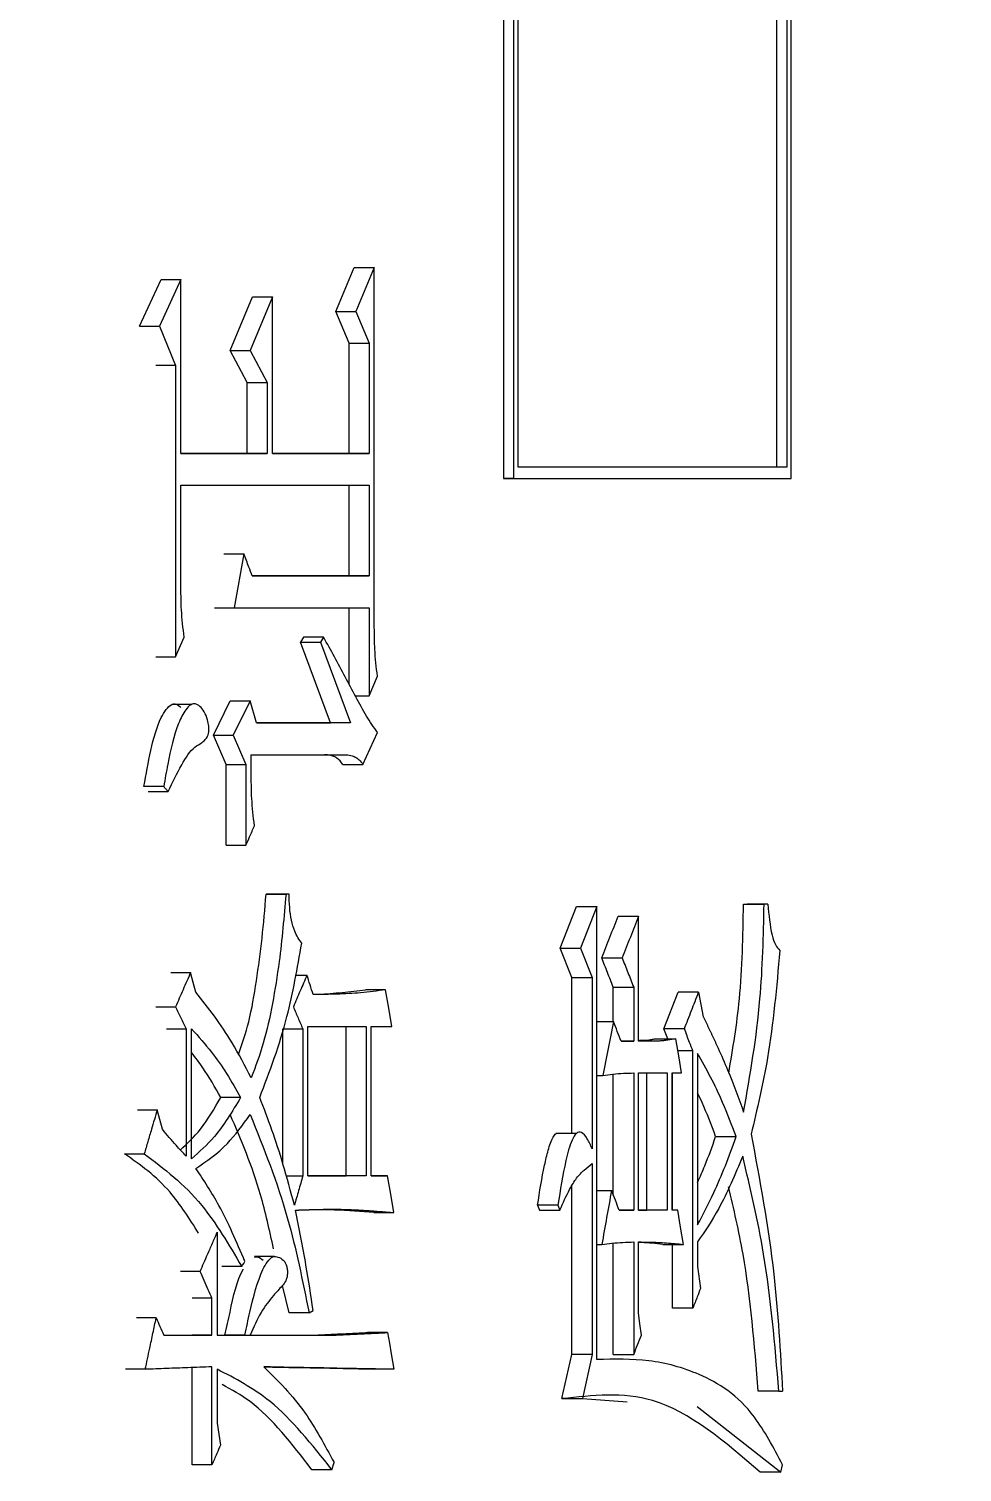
# Model space of a CAD drawing. Header units: millimetres. Extents: x 2404 to 4548, y 1024 to 2541.
# Drawn here: x 3336.94 to 3341.06, y 1251.01 to 1257.39 of the extents above; entities that cross this region are included whole.
import ezdxf

# ---------------------------------------------------------------- set-up
doc = ezdxf.new("R2010")
doc.units = ezdxf.units.MM

msp = doc.modelspace()

# ---------------------------------------------------------------- linework, layer by layer
at = {"color": 7, "linetype": 'Continuous', "lineweight": 25}
for p, q in [((3340.3079, 1255.4036), (3340.3081, 1267.0663)), ((3340.2439, 1267.0364), (3340.2437, 1255.4536)), ((3340.2894, 1267.0576), (3340.2892, 1255.4536)), ((3339.0373, 1266.4901), (3339.0372, 1255.4036)), ((3339.0822, 1266.5089), (3339.0821, 1255.4036)), ((3339.1023, 1255.4536), (3339.1024, 1266.5173)), ((3338.2971, 1256.1414), (3338.3789, 1256.3361)), ((3338.3789, 1256.3361), (3338.4675, 1256.3361)), ((3338.4675, 1256.3361), (3338.3856, 1256.1414)), ((3338.4675, 1254.746), (3338.4675, 1256.3361)), ((3337.431, 1256.0765), (3337.526, 1256.282)), ((3337.6135, 1256.282), (3337.5184, 1256.0765)), ((3337.6135, 1255.514), (3337.6135, 1256.282)), ((3337.8315, 1255.9683), (3337.9292, 1256.2063)), ((3338.0172, 1256.2063), (3337.9194, 1255.9683)), ((3338.0172, 1255.514), (3338.0172, 1256.2063)), ((3338.2971, 1256.1414), (3338.3856, 1256.1414)), ((3338.3562, 1256.0008), (3338.2971, 1256.1414)), ((3338.3856, 1256.1414), (3338.4448, 1256.0008)), ((3337.431, 1256.0765), (3337.5184, 1256.0765)), ((3337.5184, 1256.0765), (3337.5897, 1255.9034)), ((3337.8315, 1255.9683), (3337.9194, 1255.9683)), ((3337.906, 1255.8277), (3337.8315, 1255.9683)), ((3337.9194, 1255.9683), (3337.994, 1255.8277)), ((3338.3562, 1255.514), (3338.3562, 1256.0008)), ((3338.4448, 1256.0008), (3338.4448, 1255.514)), ((3337.5897, 1255.9034), (3337.5023, 1255.9034)), ((3337.5897, 1255.9034), (3337.5897, 1254.6162)), ((3337.906, 1255.8277), (3337.994, 1255.8277)), ((3337.906, 1255.514), (3337.906, 1255.8277)), ((3337.994, 1255.8277), (3337.994, 1255.514)), ((3337.994, 1255.514), (3337.6135, 1255.514)), ((3337.6135, 1255.514), (3337.906, 1255.514)), ((3337.906, 1255.514), (3337.994, 1255.514)), ((3338.4448, 1255.514), (3338.0172, 1255.514)), ((3338.0172, 1255.514), (3338.3562, 1255.514)), ((3338.3562, 1255.514), (3338.4448, 1255.514)), ((3339.0372, 1255.4036), (3340.2618, 1255.4036)), ((3339.0821, 1255.4036), (3339.0372, 1255.4036)), ((3340.2892, 1255.4536), (3340.2437, 1255.4536)), ((3340.2618, 1255.4036), (3340.3079, 1255.4036)), ((3337.6135, 1255.3734), (3338.4448, 1255.3734)), ((3337.6135, 1254.919), (3337.6135, 1255.3734)), ((3338.3562, 1254.9732), (3338.3562, 1255.3734)), ((3338.4448, 1255.3734), (3338.4447, 1254.9732)), ((3337.8035, 1255.0705), (3337.8913, 1255.0705)), ((3337.8913, 1255.0705), (3337.8492, 1254.8325)), ((3338.4447, 1254.9732), (3337.9287, 1254.9731)), ((3337.9287, 1254.9732), (3338.3562, 1254.9732)), ((3338.3562, 1254.9732), (3338.4447, 1254.9732)), ((3337.7614, 1254.8325), (3337.8492, 1254.8325)), ((3337.8492, 1254.8325), (3338.4447, 1254.8325)), ((3338.3562, 1254.4948), (3338.3562, 1254.8325)), ((3338.4447, 1254.8325), (3338.4447, 1254.4431)), ((3337.5897, 1254.6162), (3337.6277, 1254.7027)), ((3338.1554, 1254.7027), (3338.1416, 1254.6811)), ((3338.2437, 1254.7027), (3338.1554, 1254.7027)), ((3338.2437, 1254.7027), (3338.2299, 1254.6811)), ((3338.1416, 1254.6811), (3338.2299, 1254.6811)), ((3338.2743, 1254.3241), (3338.1416, 1254.6811)), ((3338.2299, 1254.6811), (3338.3627, 1254.3241)), ((3337.5023, 1254.6162), (3337.5897, 1254.6162)), ((3338.4447, 1254.4431), (3338.4811, 1254.5296)), ((3338.3846, 1254.4431), (3338.4447, 1254.4431)), ((3337.6616, 1254.4056), (3337.5735, 1254.4056)), ((3337.7567, 1254.27), (3337.8315, 1254.4215)), ((3337.8315, 1254.4215), (3337.9194, 1254.4215)), ((3337.9194, 1254.4215), (3337.8445, 1254.27)), ((3337.9474, 1254.3241), (3337.9194, 1254.4215)), ((3338.3627, 1254.3241), (3337.9474, 1254.3241)), ((3337.9474, 1254.3241), (3338.2743, 1254.3241)), ((3338.3627, 1254.3241), (3338.2743, 1254.3241)), ((3337.7567, 1254.27), (3337.8445, 1254.27)), ((3337.8128, 1254.1402), (3337.7567, 1254.27)), ((3337.8445, 1254.27), (3337.9007, 1254.1402)), ((3338.4174, 1254.1402), (3338.4811, 1254.2809)), ((3337.924, 1254.1835), (3338.3353, 1254.1835)), ((3337.924, 1254.0861), (3337.924, 1254.1835)), ((3338.2469, 1254.1835), (3338.3353, 1254.1835)), ((3337.8128, 1254.1402), (3337.9007, 1254.1402)), ((3337.8128, 1253.7832), (3337.8128, 1254.1402)), ((3337.9007, 1254.1402), (3337.9007, 1253.7832)), ((3337.5374, 1254.0428), (3337.4501, 1254.0428)), ((3337.469, 1254.0212), (3337.5565, 1254.0212)), ((3337.8128, 1253.7832), (3337.9007, 1253.7832)), ((3337.9895, 1253.5669), (3338.0776, 1253.5669)), ((3338.0914, 1253.5669), (3338.0033, 1253.5669)), ((3338.0914, 1253.5669), (3338.0776, 1253.5669)), ((3339.2877, 1253.3289), (3339.3607, 1253.5128)), ((3339.3607, 1253.5128), (3339.4506, 1253.5128)), ((3339.4506, 1253.5128), (3339.3774, 1253.3289)), ((3339.4505, 1251.5116), (3339.4506, 1253.5128)), ((3340.0978, 1253.5237), (3340.1887, 1253.5237)), ((3340.205, 1253.5237), (3340.1142, 1253.5237)), ((3340.205, 1253.5237), (3340.1887, 1253.5237)), ((3339.6341, 1252.9179), (3339.6341, 1253.4696)), ((3339.2877, 1253.3289), (3339.3774, 1253.3289)), ((3339.3392, 1253.1991), (3339.2877, 1253.3289)), ((3339.3774, 1253.3289), (3339.4291, 1253.1991)), ((3339.4718, 1253.2857), (3339.5618, 1253.2857)), ((3337.5685, 1253.2207), (3337.6561, 1253.2207)), ((3338.1187, 1253.2099), (3338.17, 1253.2099)), ((3339.3392, 1253.1991), (3339.4291, 1253.1991)), ((3339.3392, 1252.5102), (3339.3392, 1253.1991)), ((3339.4291, 1253.1991), (3339.4291, 1252.4419)), ((3338.5173, 1253.145), (3338.4287, 1253.145)), ((3339.5228, 1253.1559), (3339.6129, 1253.1559)), ((3339.5228, 1253.0044), (3339.5228, 1253.1559)), ((3339.6129, 1253.1559), (3339.6129, 1252.9179)), ((3339.7462, 1252.972), (3339.8088, 1253.1342)), ((3339.8993, 1253.1342), (3339.8088, 1253.1342)), ((3339.8993, 1253.1342), (3339.9201, 1253.0261)), ((3337.5023, 1253.0693), (3337.5897, 1253.0693)), ((3337.6371, 1252.9719), (3337.6371, 1252.4094)), ((3337.6608, 1252.3986), (3337.6608, 1252.9719)), ((3338.0633, 1252.3773), (3338.0634, 1252.972)), ((3338.1515, 1252.972), (3338.1515, 1252.3229)), ((3338.1746, 1252.3229), (3338.1746, 1252.9828)), ((3338.1746, 1252.9828), (3338.4311, 1252.9828)), ((3338.3425, 1252.3229), (3338.3425, 1252.9828)), ((3338.4311, 1252.9828), (3338.4311, 1252.3229)), ((3338.4538, 1252.3229), (3338.4538, 1252.9828)), ((3338.4538, 1252.9828), (3338.5445, 1252.9828)), ((3339.4506, 1253.0044), (3339.5234, 1253.0044)), ((3339.7629, 1252.9287), (3339.7462, 1252.972)), ((3339.8366, 1252.972), (3339.7462, 1252.972)), ((3339.6129, 1252.9179), (3339.5575, 1252.9179)), ((3339.5575, 1252.9179), (3339.6129, 1252.9179)), ((3339.7085, 1252.9287), (3339.7988, 1252.9287)), ((3339.8742, 1252.8746), (3339.8078, 1252.8746)), ((3339.8742, 1251.7388), (3339.8742, 1252.8746)), ((3339.8951, 1252.8638), (3339.8951, 1252.1066)), ((3339.6129, 1252.7773), (3339.6129, 1252.1715)), ((3339.6341, 1252.1715), (3339.6341, 1252.7773)), ((3339.6341, 1252.7773), (3339.7609, 1252.7773)), ((3339.6706, 1252.1715), (3339.6707, 1252.7773)), ((3339.7609, 1252.7773), (3339.7609, 1252.1715)), ((3339.782, 1252.7773), (3339.824, 1252.7773)), ((3339.782, 1252.1715), (3339.782, 1252.7773)), ((3339.7838, 1252.1715), (3339.7838, 1252.7773)), ((3339.4506, 1252.7664), (3339.4763, 1252.7664)), ((3339.5228, 1252.2379), (3339.5228, 1252.7728)), ((3337.4215, 1252.615), (3337.5088, 1252.615)), ((3339.3601, 1252.5102), (3339.2695, 1252.5102)), ((3339.9746, 1252.496), (3340.0653, 1252.496)), ((3337.3643, 1252.4202), (3337.4516, 1252.4202)), ((3339.4291, 1252.377), (3339.4291, 1251.5333)), ((3338.0786, 1252.3229), (3338.1515, 1252.3229)), ((3338.4311, 1252.3229), (3338.1746, 1252.3229)), ((3338.1746, 1252.3229), (3338.3425, 1252.3229)), ((3338.4311, 1252.3229), (3338.3425, 1252.3229)), ((3338.5264, 1252.3229), (3338.4538, 1252.3229)), ((3338.4538, 1252.3229), (3338.5264, 1252.3229)), ((3339.3392, 1251.5333), (3339.3392, 1252.278)), ((3339.4506, 1252.258), (3339.5148, 1252.258)), ((3338.4648, 1252.1607), (3338.3804, 1252.167)), ((3338.4648, 1252.1607), (3338.5535, 1252.1607)), ((3339.278, 1252.1931), (3339.1883, 1252.1931)), ((3339.1883, 1252.1931), (3339.197, 1252.1715)), ((3339.197, 1252.1715), (3339.2866, 1252.1715)), ((3339.278, 1252.1931), (3339.2866, 1252.1715)), ((3339.6129, 1252.1715), (3339.549, 1252.1715)), ((3339.549, 1252.1715), (3339.6129, 1252.1715)), ((3339.7609, 1252.1715), (3339.6341, 1252.1715)), ((3339.6341, 1252.1715), (3339.6706, 1252.1715)), ((3339.7609, 1252.1715), (3339.6706, 1252.1715)), ((3339.8072, 1252.1715), (3339.782, 1252.1715)), ((3339.8072, 1252.1715), (3339.782, 1252.1715)), ((3337.6883, 1252.0741), (3337.6863, 1252.0741)), ((3337.774, 1252.0741), (3337.774, 1251.6198)), ((3339.4506, 1252.0201), (3339.472, 1252.0201)), ((3339.5228, 1251.5333), (3339.5228, 1252.026)), ((3339.6129, 1252.0309), (3339.6129, 1251.5333)), ((3339.6341, 1251.7172), (3339.6341, 1252.0309)), ((3339.742, 1252.0201), (3339.8323, 1252.0201)), ((3339.7838, 1251.7388), (3339.7838, 1252.0201)), ((3339.8951, 1252.0309), (3339.8951, 1251.9227)), ((3338.027, 1251.9662), (3337.9384, 1251.9662)), ((3337.6986, 1251.901), (3337.611, 1251.901)), ((3337.8819, 1251.9226), (3337.7941, 1251.9226)), ((3339.8951, 1251.9227), (3339.9076, 1251.8254)), ((3338.0909, 1251.7171), (3338.0616, 1251.8386)), ((3337.7505, 1251.782), (3337.6628, 1251.782)), ((3337.7505, 1251.6198), (3337.7505, 1251.782)), ((3337.5041, 1251.6955), (3337.4167, 1251.6955)), ((3338.1792, 1251.7171), (3338.0909, 1251.7171)), ((3338.1792, 1251.7171), (3338.1976, 1251.728)), ((3339.8742, 1251.7388), (3339.7838, 1251.7388)), ((3338.5264, 1251.6306), (3338.4377, 1251.6306)), ((3337.5374, 1251.6198), (3337.7505, 1251.6198)), ((3337.5374, 1251.6198), (3337.6628, 1251.6198)), ((3337.7505, 1251.6198), (3337.6628, 1251.6198)), ((3337.774, 1251.6198), (3337.896, 1251.6198)), ((3337.774, 1251.6198), (3337.8081, 1251.6198)), ((3337.896, 1251.6198), (3337.8081, 1251.6198)), ((3337.8965, 1251.6198), (3338.2103, 1251.6198)), ((3337.9193, 1251.6198), (3338.2987, 1251.6198)), ((3338.2103, 1251.6198), (3338.2987, 1251.6198)), ((3339.2962, 1251.3386), (3339.3392, 1251.5333)), ((3339.4291, 1251.5333), (3339.3392, 1251.5333)), ((3339.4291, 1251.5333), (3339.386, 1251.3386)), ((3337.4563, 1251.4683), (3337.3691, 1251.4683)), ((3337.6628, 1251.0465), (3337.6628, 1251.4759)), ((3337.7505, 1251.0465), (3337.7505, 1251.4792)), ((3337.774, 1251.4683), (3337.774, 1251.2304)), ((3338.5535, 1251.4684), (3338.4648, 1251.4684)), ((3339.2962, 1251.3386), (3339.386, 1251.3386)), ((3339.386, 1251.3386), (3339.5842, 1251.3253)), ((3340.254, 1251.371), (3340.1631, 1251.371)), ((3340.254, 1251.371), (3340.2703, 1251.371)), ((3339.8928, 1251.3047), (3340.2621, 1251.014)), ((3337.774, 1251.2304), (3337.7881, 1251.133)), ((3338.2803, 1251.0248), (3338.2895, 1251.0572)), ((3337.7505, 1251.0465), (3337.6628, 1251.0465)), ((3338.2803, 1251.0248), (3338.192, 1251.0248)), ((3340.2621, 1251.014), (3340.1712, 1251.014)), ((3340.2621, 1251.014), (3340.2703, 1251.0465))]:
    msp.add_line(p, q, dxfattribs=at)
at = {"color": 7, "linetype": 'Continuous', "lineweight": 25, "flags": 128}
for points in [[(3337.526, 1256.282), (3337.5697, 1256.282), (3337.6135, 1256.282)], [(3337.9292, 1256.2063), (3337.9732, 1256.2063), (3338.0172, 1256.2063)], [(3338.3562, 1256.0008), (3338.4005, 1256.0008), (3338.4448, 1256.0008)], [(3338.3289, 1254.1402), (3338.3513, 1254.1402), (3338.3736, 1254.1402), (3338.4174, 1254.1402)], [(3339.544, 1253.4696), (3339.5891, 1253.4696), (3339.6341, 1253.4696)], [(3337.6797, 1253.1342), (3337.6679, 1253.1775), (3337.6561, 1253.2207)], [(3338.5445, 1252.9828), (3338.5309, 1253.0639), (3338.5173, 1253.145)], [(3337.5496, 1252.9719), (3337.5934, 1252.9719), (3337.6371, 1252.9719)], [(3338.0634, 1252.972), (3338.1074, 1252.972), (3338.1515, 1252.972)], [(3339.824, 1252.7773), (3339.8114, 1252.853), (3339.7988, 1252.9287)], [(3337.8773, 1252.6691), (3337.8543, 1252.6691), (3337.8313, 1252.6691), (3337.7894, 1252.6691)], [(3337.5327, 1252.5284), (3337.5208, 1252.5717), (3337.5088, 1252.615)], [(3338.5535, 1252.1607), (3338.5399, 1252.2418), (3338.5264, 1252.3229)], [(3339.8323, 1252.0201), (3339.8198, 1252.0958), (3339.8072, 1252.1715)], [(3337.8819, 1251.9226), (3337.8855, 1251.9281), (3337.8907, 1251.9362), (3337.896, 1251.9443)], [(3339.6468, 1251.6198), (3339.6405, 1251.6685), (3339.6341, 1251.7172)], [(3338.5264, 1251.6306), (3338.5342, 1251.5836), (3338.5421, 1251.5366), (3338.5535, 1251.4684)], [(3339.5228, 1251.5333), (3339.5455, 1251.5333), (3339.5683, 1251.5333), (3339.6129, 1251.5333)]]:
    msp.add_lwpolyline(points, dxfattribs=at)
at = {"color": 7, "linetype": 'Continuous', "lineweight": 25}
for points, knots in [([(3270.1616, 1252.1296), (3272.722, 1252.1545), (3276.3024, 1252.1893), (3281.5716, 1252.468), (3286.036, 1252.8033), (3291.3521, 1253.369), (3296.9211, 1254.1423), (3302.7345, 1255.1523), (3308.7058, 1256.4084), (3314.7818, 1257.9191), (3320.9198, 1259.6898), (3327.085, 1261.7239), (3333.2485, 1264.0234), (3339.3854, 1266.5887), (3345.4735, 1269.419), (3351.493, 1272.5128), (3357.4258, 1275.8674), (3363.2549, 1279.4796), (3368.9646, 1283.3451), (3374.5402, 1287.4593), (3379.9675, 1291.8165), (3385.2331, 1296.4107), (3390.3245, 1301.2353), (3395.2294, 1306.2829), (3399.9362, 1311.5458), (3404.434, 1317.0158), (3408.7123, 1322.684), (3412.7609, 1328.5413), (3416.5706, 1334.5779), (3420.1322, 1340.7838), (3423.4375, 1347.1484), (3426.4783, 1353.6609), (3429.2474, 1360.3102), (3431.7378, 1367.0846), (3433.9433, 1373.9722), (3435.8579, 1380.9611), (3437.4765, 1388.0386), (3438.7943, 1395.1923), (3439.8072, 1402.4093), (3440.5116, 1409.6765), (3440.9045, 1416.9807), (3440.9834, 1424.3086), (3440.7464, 1431.6466), (3440.1922, 1438.9813), (3439.32, 1446.299), (3438.1297, 1453.586), (3436.6216, 1460.8286), (3434.7966, 1468.0132), (3432.6561, 1475.126), (3430.2023, 1482.1536), (3427.4375, 1489.0822), (3424.3647, 1495.8985), (3420.9876, 1502.5891), (3417.31, 1509.141), (3413.3364, 1515.541), (3409.0714, 1521.7763), (3404.5202, 1527.8344), (3399.6883, 1533.7027), (3394.5811, 1539.3691), (3389.2045, 1544.8217), (3383.7578, 1549.8693), (3378.2844, 1554.5215), (3372.8262, 1558.791), (3367.2013, 1562.8333), (3361.4199, 1566.6417), (3355.4924, 1570.2099), (3349.4299, 1573.5319), (3343.2441, 1576.6022), (3336.9475, 1579.4156), (3330.5538, 1581.9676), (3324.0787, 1584.2537), (3317.541, 1586.2699), (3310.9661, 1588.0124), (3304.3932, 1589.4773), (3297.8994, 1590.6588), (3291.6099, 1591.5559), (3286.0862, 1592.1394), (3281.2033, 1592.507), (3276.3792, 1592.7467), (3270.4049, 1592.8638), (3264.8881, 1592.7534), (3259.6188, 1592.4817), (3255.1544, 1592.1443), (3249.8384, 1591.5793), (3244.2693, 1590.8058), (3238.4559, 1589.7958), (3232.4847, 1588.5398), (3226.4086, 1587.0291), (3220.2707, 1585.2584), (3214.1055, 1583.2242), (3207.9419, 1580.9247), (3201.8051, 1578.3595), (3195.717, 1575.5291), (3189.6974, 1572.4354), (3183.7647, 1569.0807), (3177.9356, 1565.4685), (3172.2258, 1561.603), (3166.6503, 1557.4889), (3161.223, 1553.1317), (3155.9573, 1548.5374), (3150.866, 1543.7129), (3145.9611, 1538.6653), (3141.2542, 1533.4023), (3136.7564, 1527.9324), (3132.4782, 1522.2641), (3128.4295, 1516.4069), (3124.6199, 1510.3703), (3121.0581, 1504.1644), (3117.7534, 1497.7996), (3114.7106, 1491.2877), (3111.9487, 1484.6362), (3109.6116, 1478.3541), (3108.3331, 1474.249), (3107.7699, 1472.4406)], [0, 0, 0, 0, 0.0102074, 0.014274, 0.021037, 0.0280561, 0.0355867, 0.0434511, 0.0515783, 0.0599113, 0.0684099, 0.0770439, 0.085791, 0.0946336, 0.1035582, 0.112554, 0.1216124, 0.1307262, 0.1398897, 0.1490979, 0.1583469, 0.1676331, 0.1769537, 0.1863062, 0.1956884, 0.2050985, 0.2145348, 0.2239961, 0.233481, 0.2429885, 0.2525178, 0.262068, 0.2716385, 0.2812287, 0.2908382, 0.3004664, 0.3101132, 0.3197782, 0.3294613, 0.3391624, 0.3488814, 0.3586183, 0.3683733, 0.3781464, 0.387938, 0.3977483, 0.4075776, 0.4174265, 0.4272956, 0.4371854, 0.4470968, 0.4570307, 0.4669882, 0.4769704, 0.486979, 0.4970156, 0.5070822, 0.5171812, 0.5273154, 0.5374882, 0.5477037, 0.5569145, 0.5661226, 0.5753266, 0.5845258, 0.5937191, 0.6029052, 0.6120821, 0.6212471, 0.6303962, 0.6395236, 0.6486197, 0.6576679, 0.6666375, 0.6754633, 0.6839789, 0.6919633, 0.6976055, 0.7035012, 0.7112199, 0.7214273, 0.7254939, 0.7322569, 0.739276, 0.7468066, 0.754671, 0.7627982, 0.7711312, 0.7796298, 0.7882638, 0.7970109, 0.8058535, 0.8147781, 0.8237739, 0.8328323, 0.8419461, 0.8511096, 0.8603178, 0.8695668, 0.878853, 0.8881736, 0.8975261, 0.9069083, 0.9163184, 0.9257547, 0.935216, 0.9447009, 0.9542084, 0.9637377, 0.9732879, 0.9828584, 0.9924486, 1, 1, 1, 1]), ([(3339.0821, 1255.4036), (3339.2086, 1255.4036), (3339.4616, 1255.4036), (3339.872, 1255.4036), (3340.1494, 1255.4036), (3340.3079, 1255.4036)], [0, 0, 0, 0, 0.300081, 0.600162, 1, 1, 1, 1]), ([(3340.2892, 1255.4536), (3340.1704, 1255.4536), (3339.9326, 1255.4536), (3339.5381, 1255.4536), (3339.2571, 1255.4536), (3339.1023, 1255.4536)], [0, 0, 0, 0, 0.309921, 0.619841, 1, 1, 1, 1]), ([(3340.2437, 1255.4536), (3340.1479, 1255.4536), (3339.9564, 1255.4536), (3339.5797, 1255.4536), (3339.2902, 1255.4536), (3339.1023, 1255.4536)], [0, 0, 0, 0, 0.259657, 0.519313, 1, 1, 1, 1]), ([(3337.9287, 1254.9731), (3337.9237, 1254.9861), (3337.915, 1255.0089), (3337.9026, 1255.0413), (3337.8951, 1255.0608), (3337.8913, 1255.0705)], [0, 0, 0, 0, 0.400149, 0.700074, 1, 1, 1, 1]), ([(3337.6277, 1254.7027), (3337.623, 1254.7425), (3337.6145, 1254.8136), (3337.6138, 1254.8868), (3337.6135, 1254.919)], [0, 0, 0, 0, 0.558835, 1, 1, 1, 1]), ([(3338.4811, 1254.2809), (3338.4651, 1254.3049), (3338.4151, 1254.38), (3338.3387, 1254.5281), (3338.2754, 1254.6445), (3338.2437, 1254.7027)], [0, 0, 0, 0, 0.190523, 0.595111, 1, 1, 1, 1]), ([(3338.4811, 1254.5296), (3338.4766, 1254.5694), (3338.4685, 1254.6406), (3338.4678, 1254.7137), (3338.4675, 1254.746)], [0, 0, 0, 0, 0.558835, 1, 1, 1, 1]), ([(3337.4501, 1254.0428), (3337.4596, 1254.0963), (3337.4787, 1254.2037), (3337.5113, 1254.3235), (3337.5472, 1254.3841), (3337.5694, 1254.4069), (3337.5932, 1254.4098), (3337.6062, 1254.3986), (3337.6136, 1254.3923)], [0, 0, 0, 0, 0.315119, 0.632838, 0.736213, 0.840182, 0.910106, 1, 1, 1, 1]), ([(3337.5565, 1254.0212), (3337.5762, 1254.061), (3337.6123, 1254.134), (3337.6625, 1254.214), (3337.7011, 1254.2324), (3337.7203, 1254.2476), (3337.7303, 1254.2622), (3337.7358, 1254.277), (3337.7379, 1254.2925), (3337.7366, 1254.3135), (3337.7302, 1254.3424), (3337.7171, 1254.3745), (3337.6976, 1254.3976), (3337.6775, 1254.4102), (3337.6553, 1254.4054), (3337.6291, 1254.3778), (3337.5878, 1254.2966), (3337.5603, 1254.1726), (3337.5432, 1254.0756), (3337.5374, 1254.0428)], [0, 0, 0, 0, 0.149443, 0.274042, 0.333076, 0.362754, 0.385188, 0.398021, 0.410985, 0.42602, 0.45239, 0.493257, 0.533496, 0.57286, 0.60517, 0.651682, 0.729284, 0.908686, 1, 1, 1, 1]), ([(3338.3289, 1254.1402), (3338.3204, 1254.1508), (3338.3063, 1254.1681), (3338.2843, 1254.1778), (3338.2657, 1254.1825), (3338.2532, 1254.1832), (3338.2469, 1254.1835)], [0, 0, 0, 0, 0.3429, 0.5628483, 0.7813893, 1, 1, 1, 1]), ([(3338.3353, 1254.1835), (3338.345, 1254.1829), (3338.361, 1254.182), (3338.3829, 1254.1736), (3338.4012, 1254.1619), (3338.412, 1254.1475), (3338.4174, 1254.1402)], [0, 0, 0, 0, 0.337489, 0.556536, 0.776867, 1, 1, 1, 1]), ([(3337.938, 1253.8698), (3337.9334, 1253.9095), (3337.9251, 1253.9807), (3337.9244, 1254.0538), (3337.924, 1254.0861)], [0, 0, 0, 0, 0.558839, 1, 1, 1, 1]), ([(3337.5374, 1254.0428), (3337.5406, 1254.0392), (3337.547, 1254.032), (3337.5533, 1254.0248), (3337.5565, 1254.0212)], [0, 0, 0, 0, 0.5, 1, 1, 1, 1]), ([(3337.9007, 1253.7832), (3337.906, 1253.7956), (3337.9149, 1253.8162), (3337.9274, 1253.845), (3337.9345, 1253.8615), (3337.938, 1253.8698)], [0, 0, 0, 0, 0.42835, 0.71417, 1, 1, 1, 1]), ([(3337.8679, 1252.8585), (3337.8839, 1252.9055), (3337.918, 1253.0056), (3337.948, 1253.1843), (3337.9733, 1253.3728), (3337.9841, 1253.5021), (3337.9895, 1253.5669)], [0, 0, 0, 0, 0.22676, 0.482834, 0.740928, 1, 1, 1, 1]), ([(3338.0776, 1253.5669), (3338.0688, 1253.467), (3338.0543, 1253.3029), (3338.0193, 1253.0835), (3337.9808, 1252.9065), (3337.9428, 1252.8057), (3337.924, 1252.7557)], [0, 0, 0, 0, 0.3440816, 0.5653831, 0.7845838, 1, 1, 1, 1]), ([(3338.0033, 1253.5669), (3338.0018, 1253.5669), (3337.9992, 1253.5669), (3337.9956, 1253.5669), (3337.9925, 1253.5669), (3337.9905, 1253.5669), (3337.9895, 1253.5669)], [0, 0, 0, 0, 0.34, 0.56, 0.78, 1, 1, 1, 1]), ([(3338.1469, 1253.3506), (3338.1357, 1253.3668), (3338.117, 1253.3938), (3338.1006, 1253.4523), (3338.0925, 1253.5082), (3338.0918, 1253.5473), (3338.0914, 1253.5669)], [0, 0, 0, 0, 0.328373, 0.548346, 0.773134, 1, 1, 1, 1]), ([(3340.0325, 1252.7772), (3340.0507, 1252.885), (3340.0909, 1253.1241), (3340.0954, 1253.382), (3340.0978, 1253.5237)], [0, 0, 0, 0, 0.450697, 1, 1, 1, 1]), ([(3340.0978, 1253.5237), (3340.1009, 1253.5237), (3340.1063, 1253.5237), (3340.1118, 1253.5237), (3340.1142, 1253.5237)], [0, 0, 0, 0, 0.56, 1, 1, 1, 1]), ([(3340.0983, 1252.6042), (3340.1269, 1252.7685), (3340.1784, 1253.0638), (3340.1855, 1253.3824), (3340.1887, 1253.5237)], [0, 0, 0, 0, 0.55643, 1, 1, 1, 1]), ([(3340.205, 1253.5237), (3340.2094, 1253.4761), (3340.2155, 1253.4103), (3340.2375, 1253.3413), (3340.2513, 1253.3258), (3340.2581, 1253.3182)], [0, 0, 0, 0, 0.571287, 0.789427, 1, 1, 1, 1]), ([(3339.4718, 1253.2857), (3339.4838, 1253.3163), (3339.508, 1253.3776), (3339.532, 1253.4389), (3339.544, 1253.4696)], [0, 0, 0, 0, 0.499999, 1, 1, 1, 1]), ([(3339.6341, 1253.4696), (3339.6221, 1253.4389), (3339.598, 1253.3776), (3339.5739, 1253.3163), (3339.5618, 1253.2857)], [0, 0, 0, 0, 0.5, 1, 1, 1, 1]), ([(3337.9613, 1252.6691), (3338.0052, 1252.784), (3338.0842, 1252.9912), (3338.1276, 1253.2399), (3338.1469, 1253.3506)], [0, 0, 0, 0, 0.554843, 1, 1, 1, 1]), ([(3340.2581, 1253.3182), (3340.2437, 1253.157), (3340.2181, 1252.8711), (3340.1576, 1252.6175), (3340.1312, 1252.5069)], [0, 0, 0, 0, 0.563683, 1, 1, 1, 1]), ([(3339.5228, 1253.1559), (3339.5143, 1253.1775), (3339.4973, 1253.2208), (3339.4803, 1253.264), (3339.4718, 1253.2857)], [0, 0, 0, 0, 0.5000001, 1, 1, 1, 1]), ([(3339.5618, 1253.2857), (3339.5703, 1253.264), (3339.5874, 1253.2208), (3339.6044, 1253.1775), (3339.6129, 1253.1559)], [0, 0, 0, 0, 0.500001, 1, 1, 1, 1]), ([(3337.6561, 1253.2207), (3337.645, 1253.1955), (3337.6229, 1253.145), (3337.6008, 1253.0945), (3337.5897, 1253.0693)], [0, 0, 0, 0, 0.499999, 1, 1, 1, 1]), ([(3338.17, 1253.2099), (3338.16, 1253.1865), (3338.14, 1253.1396), (3338.12, 1253.0927), (3338.11, 1253.0693)], [0, 0, 0, 0, 0.499999, 1, 1, 1, 1]), ([(3338.1977, 1253.1234), (3338.193, 1253.1378), (3338.1838, 1253.1667), (3338.1746, 1253.1955), (3338.17, 1253.2099)], [0, 0, 0, 0, 0.499999, 1, 1, 1, 1]), ([(3337.924, 1252.7557), (3337.8963, 1252.8087), (3337.8452, 1252.9068), (3337.7623, 1253.0302), (3337.7073, 1253.0995), (3337.6797, 1253.1342)], [0, 0, 0, 0, 0.370244, 0.684379, 1, 1, 1, 1]), ([(3338.1971, 1253.1251), (3338.2051, 1253.1252), (3338.248, 1253.1258), (3338.3253, 1253.1331), (3338.3942, 1253.1411), (3338.4287, 1253.145)], [0, 0, 0, 0, 0.102506, 0.551171, 1, 1, 1, 1]), ([(3338.5173, 1253.145), (3338.4806, 1253.14), (3338.4094, 1253.1302), (3338.3028, 1253.1249), (3338.2327, 1253.1239), (3338.1977, 1253.1234)], [0, 0, 0, 0, 0.347124, 0.673492, 1, 1, 1, 1]), ([(3339.8366, 1252.972), (3339.847, 1252.999), (3339.868, 1253.0531), (3339.8888, 1253.1072), (3339.8993, 1253.1342)], [0, 0, 0, 0, 0.499999, 1, 1, 1, 1]), ([(3337.5897, 1253.0693), (3337.5976, 1253.0531), (3337.6134, 1253.0206), (3337.6292, 1252.9882), (3337.6371, 1252.9719)], [0, 0, 0, 0, 0.499999, 1, 1, 1, 1]), ([(3338.11, 1253.0693), (3338.1169, 1253.0531), (3338.1308, 1253.0206), (3338.1446, 1252.9882), (3338.1515, 1252.972)], [0, 0, 0, 0, 0.499998, 1, 1, 1, 1]), ([(3337.6608, 1252.9719), (3337.6905, 1252.9386), (3337.7437, 1252.8788), (3337.8159, 1252.7767), (3337.8568, 1252.705), (3337.8773, 1252.6691)], [0, 0, 0, 0, 0.385333, 0.691671, 1, 1, 1, 1]), ([(3339.5234, 1253.0044), (3339.5155, 1252.9648), (3339.4999, 1252.8854), (3339.4842, 1252.8061), (3339.4763, 1252.7664)], [0, 0, 0, 0, 0.499999, 1, 1, 1, 1]), ([(3339.5575, 1252.9179), (3339.5518, 1252.9323), (3339.5405, 1252.9612), (3339.5291, 1252.99), (3339.5234, 1253.0044)], [0, 0, 0, 0, 0.500001, 1, 1, 1, 1]), ([(3339.8742, 1252.8746), (3339.8694, 1252.8871), (3339.8607, 1252.9096), (3339.8482, 1252.942), (3339.8404, 1252.962), (3339.8366, 1252.972)], [0, 0, 0, 0, 0.384576, 0.692287, 1, 1, 1, 1]), ([(3339.9201, 1253.0261), (3339.922, 1253.0222), (3339.9247, 1253.0165), (3339.9284, 1253.0088), (3339.9311, 1253.0031), (3339.9339, 1252.9973), (3339.9366, 1252.9916), (3339.9393, 1252.9858), (3339.9421, 1252.9801), (3339.9448, 1252.9743), (3339.9475, 1252.9685), (3339.9503, 1252.9627), (3339.9539, 1252.955), (3339.9575, 1252.9473), (3339.9612, 1252.9396), (3339.9639, 1252.9337), (3339.9666, 1252.9279), (3339.9693, 1252.9221), (3339.972, 1252.9162), (3339.9774, 1252.9045), (3339.9961, 1252.8632), (3340.0395, 1252.7658), (3340.0752, 1252.6676), (3340.0983, 1252.6042)], [0, 0, 0, 0, 0.028965, 0.043448, 0.057931, 0.072414, 0.086896, 0.101379, 0.115862, 0.130344, 0.144827, 0.15931, 0.173793, 0.202758, 0.217241, 0.231723, 0.246206, 0.260689, 0.275172, 0.289654, 0.347586, 0.579334, 1, 1, 1, 1]), ([(3339.7988, 1252.9287), (3339.7868, 1252.9263), (3339.7718, 1252.9233), (3339.7553, 1252.9212), (3339.7493, 1252.9205), (3339.7448, 1252.92), (3339.7403, 1252.9196), (3339.7358, 1252.9192), (3339.7297, 1252.9188), (3339.7237, 1252.9184), (3339.7177, 1252.9181), (3339.7131, 1252.9179), (3339.7086, 1252.9177), (3339.7041, 1252.9176), (3339.6995, 1252.9175), (3339.6935, 1252.9174), (3339.6875, 1252.9173), (3339.6814, 1252.9173), (3339.6769, 1252.9173), (3339.6723, 1252.9173), (3339.6678, 1252.9173), (3339.6633, 1252.9174), (3339.6587, 1252.9174), (3339.6549, 1252.9175), (3339.6511, 1252.9176), (3339.6481, 1252.9176), (3339.6451, 1252.9177), (3339.6428, 1252.9177), (3339.6405, 1252.9178), (3339.6376, 1252.9178), (3339.6355, 1252.9179), (3339.6341, 1252.9179)], [0, 0, 0, 0, 0.2197284, 0.2746588, 0.3021238, 0.3295888, 0.3570537, 0.3845187, 0.4119837, 0.4669139, 0.4943788, 0.5218438, 0.5493087, 0.5767736, 0.6042386, 0.6317035, 0.6866335, 0.7140984, 0.7415633, 0.7690282, 0.7964931, 0.8239581, 0.851423, 0.8788879, 0.8926203, 0.9200852, 0.9338177, 0.9475502, 0.9612826, 0.9750151, 1, 1, 1, 1]), ([(3339.6668, 1252.9217), (3339.6664, 1252.9217), (3339.6654, 1252.9216), (3339.6522, 1252.9206), (3339.6408, 1252.9202), (3339.6341, 1252.9199)], [0, 0, 0, 0, 0.206332, 0.536198, 1, 1, 1, 1]), ([(3339.6665, 1252.9217), (3339.6686, 1252.9219), (3339.6719, 1252.9223), (3339.6805, 1252.9233), (3339.6925, 1252.9253), (3339.7031, 1252.9276), (3339.7085, 1252.9287)], [0, 0, 0, 0, 0.142884, 0.237961, 0.618302, 1, 1, 1, 1]), ([(3337.7894, 1252.6691), (3337.7638, 1252.7143), (3337.7231, 1252.7862), (3337.6777, 1252.8452), (3337.6608, 1252.8671)], [0, 0, 0, 0, 0.628454, 1, 1, 1, 1]), ([(3340.0653, 1252.496), (3340.0458, 1252.5472), (3340.0104, 1252.6402), (3339.9527, 1252.7613), (3339.9143, 1252.8296), (3339.8951, 1252.8638)], [0, 0, 0, 0, 0.378477, 0.688442, 1, 1, 1, 1]), ([(3339.4763, 1252.7664), (3339.4913, 1252.7687), (3339.5216, 1252.7734), (3339.5671, 1252.7762), (3339.5976, 1252.7769), (3339.6129, 1252.7773)], [0, 0, 0, 0, 0.328217, 0.664033, 1, 1, 1, 1]), ([(3337.611, 1252.4376), (3337.6413, 1252.4657), (3337.7061, 1252.5256), (3337.7605, 1252.6192), (3337.7894, 1252.6691)], [0, 0, 0, 0, 0.467546, 1, 1, 1, 1]), ([(3337.8773, 1252.6691), (3337.8399, 1252.6072), (3337.7735, 1252.4975), (3337.695, 1252.4287), (3337.6608, 1252.3986)], [0, 0, 0, 0, 0.563444, 1, 1, 1, 1]), ([(3338.1146, 1252.1931), (3338.0982, 1252.2541), (3338.0676, 1252.368), (3338.0165, 1252.5273), (3337.9797, 1252.6217), (3337.9613, 1252.6691)], [0, 0, 0, 0, 0.365229, 0.681783, 1, 1, 1, 1]), ([(3339.9746, 1252.496), (3339.9555, 1252.5479), (3339.9304, 1252.6155), (3339.9018, 1252.6748), (3339.8951, 1252.6886)], [0, 0, 0, 0, 0.766507, 1, 1, 1, 1]), ([(3337.5088, 1252.615), (3337.5004, 1252.5861), (3337.4866, 1252.5393), (3337.4675, 1252.4744), (3337.4569, 1252.4383), (3337.4516, 1252.4202)], [0, 0, 0, 0, 0.4440621, 0.722031, 1, 1, 1, 1]), ([(3337.6797, 1252.3554), (3337.7272, 1252.3876), (3337.8124, 1252.4455), (3337.8865, 1252.548), (3337.9193, 1252.5934)], [0, 0, 0, 0, 0.556662, 1, 1, 1, 1]), ([(3338.0225, 1252.0009), (3338.0047, 1252.082), (3337.9567, 1252.3004), (3337.8798, 1252.4803), (3337.8314, 1252.5934)], [0, 0, 0, 0, 0.371286, 1, 1, 1, 1]), ([(3337.9193, 1252.5934), (3337.9789, 1252.4456), (3338.0861, 1252.1795), (3338.1505, 1251.8594), (3338.1792, 1251.7171)], [0, 0, 0, 0, 0.555385, 1, 1, 1, 1]), ([(3337.6371, 1252.4094), (3337.6221, 1252.4254), (3337.5969, 1252.452), (3337.5623, 1252.4926), (3337.5425, 1252.5165), (3337.5327, 1252.5284)], [0, 0, 0, 0, 0.425102, 0.712508, 1, 1, 1, 1]), ([(3339.1883, 1252.1931), (3339.1977, 1252.2533), (3339.2108, 1252.3373), (3339.2349, 1252.4366), (3339.2512, 1252.4888), (3339.2655, 1252.5053), (3339.2698, 1252.5101)], [0, 0, 0, 0, 0.508152, 0.710253, 0.913976, 1, 1, 1, 1]), ([(3339.4291, 1252.4419), (3339.4223, 1252.4578), (3339.4089, 1252.489), (3339.3846, 1252.5192), (3339.3586, 1252.515), (3339.3329, 1252.4704), (3339.3049, 1252.3606), (3339.2887, 1252.2597), (3339.278, 1252.1931)], [0, 0, 0, 0, 0.119334, 0.235111, 0.326467, 0.420991, 0.617683, 1, 1, 1, 1]), ([(3339.8951, 1252.1066), (3339.9191, 1252.1532), (3339.9617, 1252.2358), (3340.0185, 1252.3662), (3340.0497, 1252.4527), (3340.0653, 1252.496)], [0, 0, 0, 0, 0.391375, 0.694883, 1, 1, 1, 1]), ([(3339.8951, 1252.294), (3339.9059, 1252.3183), (3339.9341, 1252.3819), (3339.9592, 1252.4524), (3339.9746, 1252.496)], [0, 0, 0, 0, 0.3817754, 1, 1, 1, 1]), ([(3340.1312, 1252.5069), (3340.1694, 1252.3042), (3340.2378, 1251.9404), (3340.2603, 1251.5458), (3340.2703, 1251.371)], [0, 0, 0, 0, 0.557128, 1, 1, 1, 1]), ([(3337.6913, 1252.0698), (3337.6505, 1252.1341), (3337.5523, 1252.2888), (3337.4336, 1252.3717), (3337.3643, 1252.4202)], [0, 0, 0, 0, 0.415618, 1, 1, 1, 1]), ([(3337.4516, 1252.4202), (3337.5392, 1252.3542), (3337.6968, 1252.2355), (3337.825, 1252.0188), (3337.8819, 1251.9226)], [0, 0, 0, 0, 0.555743, 1, 1, 1, 1]), ([(3340.0941, 1252.4094), (3340.0602, 1252.3288), (3339.9998, 1252.1856), (3339.9269, 1252.0779), (3339.8951, 1252.0309)], [0, 0, 0, 0, 0.56329, 1, 1, 1, 1]), ([(3340.254, 1251.371), (3340.2363, 1251.5774), (3340.2048, 1251.9433), (3340.1278, 1252.2679), (3340.0941, 1252.4094)], [0, 0, 0, 0, 0.563872, 1, 1, 1, 1]), ([(3337.896, 1251.9443), (3337.8593, 1252.0303), (3337.7943, 1252.183), (3337.7145, 1252.303), (3337.6797, 1252.3554)], [0, 0, 0, 0, 0.56336, 1, 1, 1, 1]), ([(3339.2866, 1252.1715), (3339.3007, 1252.2028), (3339.3238, 1252.2542), (3339.3598, 1252.3156), (3339.3942, 1252.3496), (3339.4175, 1252.3679), (3339.4291, 1252.377)], [0, 0, 0, 0, 0.3455083, 0.5661755, 0.7836827, 1, 1, 1, 1]), ([(3338.1515, 1252.3229), (3338.1454, 1252.3013), (3338.1331, 1252.258), (3338.1207, 1252.2147), (3338.1146, 1252.1931)], [0, 0, 0, 0, 0.499999, 1, 1, 1, 1]), ([(3340.1631, 1251.371), (3340.1461, 1251.5781), (3340.1202, 1251.8952), (3340.0548, 1252.1767), (3340.0321, 1252.2745)], [0, 0, 0, 0, 0.652752, 1, 1, 1, 1]), ([(3339.5148, 1252.258), (3339.5077, 1252.2184), (3339.4934, 1252.139), (3339.4791, 1252.0597), (3339.472, 1252.0201)], [0, 0, 0, 0, 0.499999, 1, 1, 1, 1]), ([(3339.549, 1252.1715), (3339.5433, 1252.1859), (3339.5319, 1252.2148), (3339.5205, 1252.2436), (3339.5148, 1252.258)], [0, 0, 0, 0, 0.500001, 1, 1, 1, 1]), ([(3338.1192, 1252.1715), (3338.1212, 1252.1715), (3338.1242, 1252.1716), (3338.1282, 1252.1718), (3338.1312, 1252.1719), (3338.1342, 1252.172), (3338.1372, 1252.1721), (3338.1412, 1252.1723), (3338.1452, 1252.1724), (3338.1492, 1252.1725), (3338.1522, 1252.1726), (3338.1552, 1252.1727), (3338.1582, 1252.1728), (3338.1622, 1252.173), (3338.1662, 1252.1731), (3338.1702, 1252.1732), (3338.1732, 1252.1733), (3338.1762, 1252.1734), (3338.1792, 1252.1735), (3338.1822, 1252.1736), (3338.1852, 1252.1737), (3338.1892, 1252.1738), (3338.1932, 1252.1739), (3338.1971, 1252.174), (3338.2011, 1252.1742), (3338.2061, 1252.1743), (3338.2121, 1252.1744), (3338.2181, 1252.1746), (3338.224, 1252.1747), (3338.232, 1252.1749), (3338.24, 1252.175), (3338.2479, 1252.1751), (3338.2539, 1252.1752), (3338.2599, 1252.1752), (3338.2658, 1252.1753), (3338.2718, 1252.1753), (3338.2797, 1252.1753), (3338.2877, 1252.1753), (3338.2956, 1252.1753), (3338.3016, 1252.1752), (3338.3075, 1252.1752), (3338.3135, 1252.1751), (3338.3194, 1252.175), (3338.3274, 1252.1748), (3338.3353, 1252.1746), (3338.3432, 1252.1744), (3338.3491, 1252.1742), (3338.3551, 1252.174), (3338.361, 1252.1737), (3338.3669, 1252.1735), (3338.3748, 1252.1731), (3338.3827, 1252.1728), (3338.3906, 1252.1724), (3338.3966, 1252.1721), (3338.4025, 1252.1717), (3338.4084, 1252.1714), (3338.4143, 1252.1711), (3338.4222, 1252.1706), (3338.4301, 1252.1701), (3338.438, 1252.1696), (3338.4439, 1252.1692), (3338.4498, 1252.1688), (3338.4557, 1252.1683), (3338.4616, 1252.1679), (3338.4675, 1252.1675), (3338.4753, 1252.1669), (3338.4832, 1252.1663), (3338.491, 1252.1657), (3338.4969, 1252.1652), (3338.5028, 1252.1648), (3338.5087, 1252.1643), (3338.5165, 1252.1637), (3338.5244, 1252.163), (3338.5322, 1252.1624), (3338.5381, 1252.1619), (3338.5452, 1252.1613), (3338.5503, 1252.1609), (3338.5535, 1252.1607)], [0, 0, 0, 0, 0.0136751, 0.0205126, 0.0273502, 0.0341877, 0.0410253, 0.0478628, 0.0615379, 0.0683754, 0.075213, 0.0820505, 0.0888881, 0.0957256, 0.1094007, 0.1162382, 0.1230758, 0.1299133, 0.1367509, 0.1435884, 0.150426, 0.1572635, 0.1709386, 0.1777761, 0.1846137, 0.1982888, 0.2119638, 0.2256389, 0.239314, 0.2529891, 0.2803393, 0.2940144, 0.3076894, 0.3213645, 0.3350396, 0.3487147, 0.3623898, 0.38974, 0.4034151, 0.4170902, 0.4307653, 0.4444403, 0.4581154, 0.4717905, 0.4991407, 0.5128158, 0.5264909, 0.540166, 0.5538411, 0.5675162, 0.5811912, 0.6085414, 0.6222165, 0.6358916, 0.6495667, 0.6632418, 0.6769169, 0.6905919, 0.7179421, 0.7316172, 0.7452923, 0.7589674, 0.7726425, 0.7863176, 0.7999926, 0.8136677, 0.8410179, 0.854693, 0.8683681, 0.8820432, 0.8957182, 0.9093933, 0.9367435, 0.9504186, 0.9640937, 0.9777687, 1, 1, 1, 1]), ([(3338.1976, 1251.728), (3338.1874, 1251.7952), (3338.1707, 1251.9039), (3338.1436, 1252.0511), (3338.1273, 1252.1313), (3338.1192, 1252.1715)], [0, 0, 0, 0, 0.447142, 0.723428, 1, 1, 1, 1]), ([(3338.1834, 1252.1736), (3338.2111, 1252.1741), (3338.2512, 1252.1746), (3338.3284, 1252.1722), (3338.3638, 1252.1702), (3338.3775, 1252.1693), (3338.3824, 1252.169), (3338.3817, 1252.169), (3338.3816, 1252.1691)], [0, 0, 0, 0, 0.525395, 0.761068, 0.896543, 0.966679, 0.996284, 1, 1, 1, 1]), ([(3337.6986, 1251.901), (3337.7095, 1251.926), (3337.7275, 1251.9673), (3337.7527, 1252.025), (3337.7669, 1252.0577), (3337.774, 1252.0741)], [0, 0, 0, 0, 0.432645, 0.716322, 1, 1, 1, 1]), ([(3339.472, 1252.0201), (3339.487, 1252.0221), (3339.518, 1252.0262), (3339.565, 1252.0295), (3339.5969, 1252.0304), (3339.6129, 1252.0309)], [0, 0, 0, 0, 0.317979, 0.65893, 1, 1, 1, 1]), ([(3339.6341, 1252.0309), (3339.65, 1252.0307), (3339.6912, 1252.0304), (3339.7574, 1252.0276), (3339.8074, 1252.0226), (3339.8323, 1252.0201)], [0, 0, 0, 0, 0.2395488, 0.6196988, 1, 1, 1, 1]), ([(3339.742, 1252.0201), (3339.7105, 1252.0234), (3339.6746, 1252.0272), (3339.6385, 1252.0285), (3339.6341, 1252.0287)], [0, 0, 0, 0, 0.877899, 1, 1, 1, 1]), ([(3337.896, 1251.6198), (3337.9032, 1251.6535), (3337.9251, 1251.7549), (3337.9548, 1251.8728), (3337.9947, 1251.9458), (3338.0181, 1251.9686), (3338.0427, 1251.9649), (3338.0613, 1251.9556), (3338.0739, 1251.9407), (3338.0803, 1251.9262), (3338.0836, 1251.9089), (3338.0841, 1251.8903), (3338.0817, 1251.8727), (3338.0741, 1251.8526), (3338.0532, 1251.8285), (3338.0156, 1251.7884), (3337.9651, 1251.7229), (3337.9348, 1251.6546), (3337.9193, 1251.6198)], [0, 0, 0, 0, 0.104454, 0.314535, 0.36541, 0.416687, 0.46169, 0.509284, 0.529555, 0.546771, 0.564035, 0.580952, 0.598427, 0.614259, 0.652193, 0.737824, 0.866635, 1, 1, 1, 1]), ([(3337.9384, 1251.9643), (3337.9436, 1251.9647), (3337.957, 1251.9655), (3337.9695, 1251.956), (3337.9772, 1251.9503)], [0, 0, 0, 0, 0.395285, 1, 1, 1, 1]), ([(3337.7505, 1251.782), (3337.745, 1251.7945), (3337.7337, 1251.8206), (3337.7164, 1251.8603), (3337.7045, 1251.8874), (3337.6986, 1251.901)], [0, 0, 0, 0, 0.314654, 0.657326, 1, 1, 1, 1]), ([(3337.8081, 1251.6198), (3337.8155, 1251.6532), (3337.8376, 1251.7539), (3337.8606, 1251.862), (3337.888, 1251.9098), (3337.8882, 1251.9101)], [0, 0, 0, 0, 0.330798, 0.996109, 1, 1, 1, 1]), ([(3339.9076, 1251.8254), (3339.9028, 1251.813), (3339.8949, 1251.7924), (3339.8838, 1251.7635), (3339.8774, 1251.7471), (3339.8742, 1251.7388)], [0, 0, 0, 0, 0.428361, 0.714181, 1, 1, 1, 1]), ([(3337.4563, 1251.4683), (3337.4628, 1251.4992), (3337.4741, 1251.5526), (3337.49, 1251.6283), (3337.4994, 1251.6731), (3337.5041, 1251.6955)], [0, 0, 0, 0, 0.4083, 0.70415, 1, 1, 1, 1]), ([(3337.5041, 1251.6955), (3337.5096, 1251.6829), (3337.5207, 1251.6576), (3337.5319, 1251.6324), (3337.5374, 1251.6198)], [0, 0, 0, 0, 0.500001, 1, 1, 1, 1]), ([(3338.2103, 1251.6198), (3338.2357, 1251.621), (3338.2865, 1251.6234), (3338.3622, 1251.627), (3338.4125, 1251.6294), (3338.4377, 1251.6306)], [0, 0, 0, 0, 0.333311, 0.666655, 1, 1, 1, 1]), ([(3338.2987, 1251.6198), (3338.3003, 1251.6199), (3338.3034, 1251.62), (3338.3082, 1251.6202), (3338.3122, 1251.6204), (3338.3161, 1251.6206), (3338.3193, 1251.6208), (3338.3225, 1251.6209), (3338.3257, 1251.6211), (3338.3296, 1251.6213), (3338.3336, 1251.6214), (3338.3376, 1251.6216), (3338.3407, 1251.6218), (3338.3447, 1251.622), (3338.3487, 1251.6222), (3338.3534, 1251.6224), (3338.3582, 1251.6226), (3338.3621, 1251.6228), (3338.3661, 1251.623), (3338.37, 1251.6232), (3338.3764, 1251.6235), (3338.3819, 1251.6237), (3338.3874, 1251.624), (3338.3914, 1251.6242), (3338.3977, 1251.6245), (3338.404, 1251.6248), (3338.4103, 1251.6251), (3338.4151, 1251.6253), (3338.419, 1251.6255), (3338.423, 1251.6257), (3338.4269, 1251.6259), (3338.4332, 1251.6262), (3338.4387, 1251.6264), (3338.4443, 1251.6267), (3338.4474, 1251.6269), (3338.4513, 1251.627), (3338.4545, 1251.6272), (3338.4584, 1251.6274), (3338.4616, 1251.6275), (3338.4655, 1251.6277), (3338.4687, 1251.6279), (3338.4726, 1251.6281), (3338.4758, 1251.6282), (3338.4797, 1251.6284), (3338.4828, 1251.6285), (3338.4868, 1251.6287), (3338.4899, 1251.6289), (3338.4938, 1251.6291), (3338.497, 1251.6292), (3338.5009, 1251.6294), (3338.5041, 1251.6295), (3338.508, 1251.6297), (3338.5111, 1251.6299), (3338.5151, 1251.6301), (3338.5182, 1251.6302), (3338.5222, 1251.6304), (3338.5247, 1251.6305), (3338.5264, 1251.6306)], [0, 0, 0, 0, 0.020805, 0.04161, 0.062415, 0.072817, 0.093622, 0.104024, 0.114427, 0.135232, 0.156036, 0.166439, 0.187244, 0.197646, 0.218451, 0.239256, 0.260061, 0.280866, 0.291268, 0.312073, 0.332878, 0.374488, 0.38489, 0.405695, 0.4265, 0.468109, 0.488914, 0.509719, 0.530524, 0.540926, 0.561731, 0.582536, 0.624146, 0.634548, 0.655353, 0.665756, 0.686561, 0.696963, 0.717768, 0.72817, 0.748975, 0.759378, 0.780182, 0.790585, 0.81139, 0.821792, 0.842597, 0.852999, 0.873804, 0.884207, 0.905012, 0.915414, 0.936219, 0.946621, 0.967426, 0.977829, 1, 1, 1, 1]), ([(3339.6129, 1251.5333), (3339.6185, 1251.5477), (3339.6299, 1251.5765), (3339.6412, 1251.6054), (3339.6468, 1251.6198)], [0, 0, 0, 0, 0.499999, 1, 1, 1, 1]), ([(3340.2703, 1251.0465), (3340.2302, 1251.1221), (3340.1233, 1251.3234), (3339.9146, 1251.4535), (3339.6802, 1251.5166), (3339.5274, 1251.5132), (3339.4505, 1251.5116)], [0, 0, 0, 0, 0.180534, 0.481185, 0.738841, 1, 1, 1, 1]), ([(3337.7505, 1251.4792), (3337.7149, 1251.4778), (3337.6483, 1251.4754), (3337.5502, 1251.4717), (3337.4876, 1251.4695), (3337.4563, 1251.4683)], [0, 0, 0, 0, 0.365313, 0.682655, 1, 1, 1, 1]), ([(3338.2803, 1251.0248), (3338.1916, 1251.1362), (3338.034, 1251.3341), (3337.8531, 1251.4275), (3337.774, 1251.4683)], [0, 0, 0, 0, 0.562636, 1, 1, 1, 1]), ([(3338.5535, 1251.4684), (3338.5179, 1251.469), (3338.4058, 1251.4711), (3338.2154, 1251.4746), (3338.0584, 1251.4777), (3337.98, 1251.4792)], [0, 0, 0, 0, 0.188404, 0.594194, 1, 1, 1, 1]), ([(3337.98, 1251.4791), (3338.0427, 1251.4171), (3338.1555, 1251.3056), (3338.2483, 1251.1336), (3338.2895, 1251.0572)], [0, 0, 0, 0, 0.556097, 1, 1, 1, 1]), ([(3338.4648, 1251.4684), (3338.4292, 1251.469), (3338.3172, 1251.4712), (3338.1566, 1251.4743), (3338.0298, 1251.4766), (3337.9814, 1251.4775)], [0, 0, 0, 0, 0.22316, 0.703037, 1, 1, 1, 1]), ([(3338.192, 1251.0248), (3338.104, 1251.139), (3337.9798, 1251.3004), (3337.8371, 1251.3786), (3337.7954, 1251.4015)], [0, 0, 0, 0, 0.707821, 1, 1, 1, 1]), ([(3340.1712, 1251.014), (3340.0157, 1251.148), (3339.7379, 1251.3872), (3339.4312, 1251.3534), (3339.2962, 1251.3386)], [0, 0, 0, 0, 0.560047, 1, 1, 1, 1]), ([(3337.7881, 1251.133), (3337.7828, 1251.1206), (3337.7738, 1251.1), (3337.7612, 1251.0712), (3337.7541, 1251.0547), (3337.7505, 1251.0465)], [0, 0, 0, 0, 0.428361, 0.714181, 1, 1, 1, 1])]:
    msp.add_open_spline(points, degree=3, knots=knots, dxfattribs=at)

doc.saveas('drawing.dxf')
